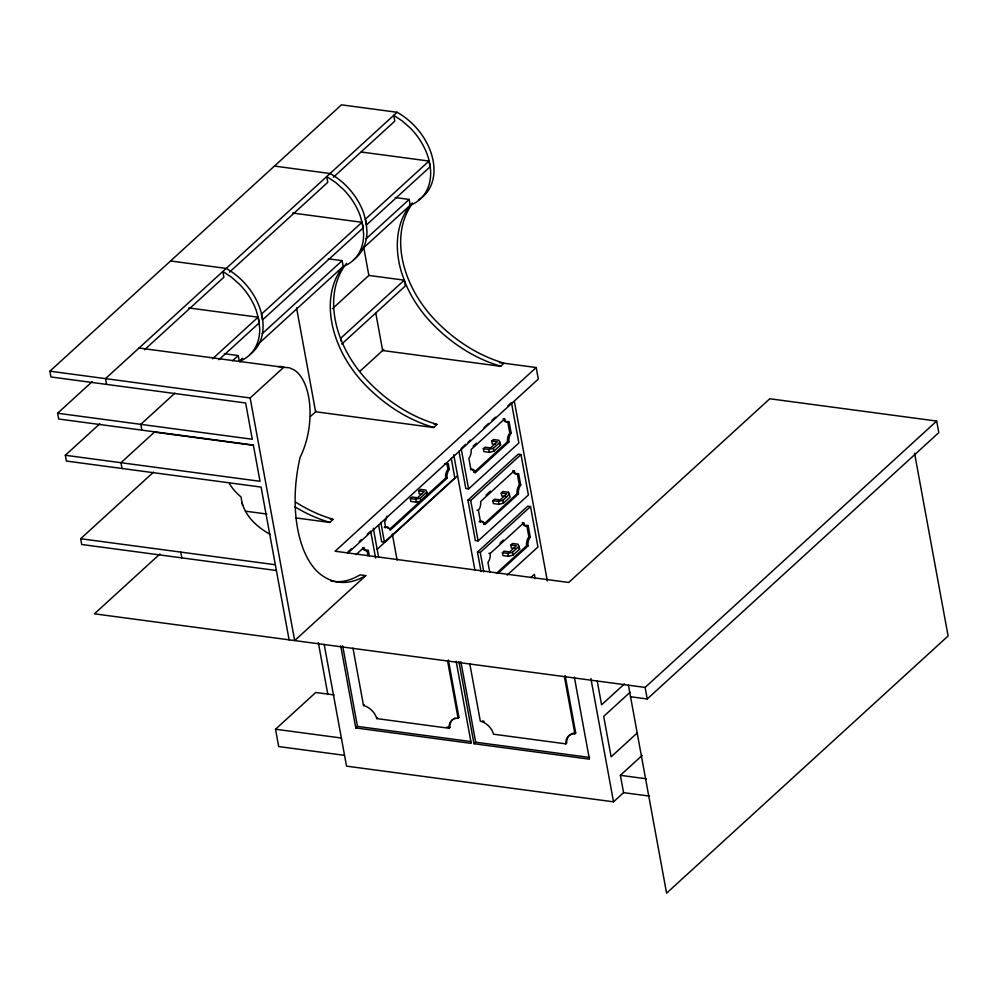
<?xml version="1.0" encoding="UTF-8"?>
<svg xmlns="http://www.w3.org/2000/svg" width="998" height="998" viewBox="0 0 998 998"><rect width="100%" height="100%" fill="white"/><g stroke="black" fill="none" stroke-linecap="round" stroke-linejoin="round"><path stroke-width="1.5" d="M289.108 639.843L261.077 487.074L66.392 461.051L65.332 455.275L260.016 481.298L253.355 445.033L58.682 419.01L57.622 413.234L252.294 439.257L245.645 402.992L50.96 376.97L49.9 371.194L341.466 104.84L397.092 112.275A56.25 40.731 47.6 0 1 432.483 157.784A56.25 40.731 47.6 0 1 418.362 199.887M57.622 413.234L92.115 381.723M397.092 112.275L105.526 378.629L106.586 384.405M144.535 349.737L223.876 277.257L222.816 271.481L231.511 277.219L239.483 284.28A56.25 40.731 47.6 0 1 256.299 310.665L258.881 320.121L259.742 329.365A56.25 40.731 47.6 0 1 239.32 361.338L238.26 355.562L224.35 353.704M229.515 272.105L327.781 182.347L326.72 176.571L335.415 182.31L343.374 189.371A56.25 40.731 47.6 0 1 360.203 215.755L362.773 225.224L363.634 234.455A56.25 40.731 47.6 0 1 343.212 266.429L257.521 344.709M333.407 177.207L394.809 121.12L393.748 115.344L402.431 121.082L410.403 128.143A56.25 40.731 47.6 0 1 410.24 205.201A99.101 71.744 47.6 0 0 401.446 272.155L405.325 283.033A99.101 71.744 47.6 0 0 431.909 323.302A127.095 92.003 47.6 0 0 498.114 365.418L500.647 366.303L504.002 363.235L501.458 362.349A127.095 92.003 47.6 0 1 435.265 320.246A99.101 71.744 47.6 0 1 412.673 203.318M65.332 455.275L99.837 423.763M174.949 393.15L140.78 424.35L141.841 430.126M212.537 358.818L258.083 317.202L259.143 322.978L218.899 359.742M361.975 222.292L261.439 314.145L262.499 319.921L363.035 228.068L361.975 222.292L292.663 213.036M429.003 161.065L365.33 219.236L366.391 225.012L430.063 166.841L429.003 161.065L361.239 152.008M232.522 360.802L238.26 355.562M262.175 333.719L342.152 260.653L343.212 266.429A99.101 71.744 47.6 0 0 364.881 384.529A127.095 92.003 47.6 0 0 431.086 426.645L433.619 427.531L436.974 424.474L434.429 423.576A127.095 92.003 47.6 0 1 368.237 381.473A99.101 71.744 47.6 0 1 346.556 263.372M365.967 238.896L409.18 199.425L410.24 205.201M240.431 360.315L242.664 358.282A99.101 71.744 47.6 0 0 240.007 361.9M361.338 249.862L412.473 203.155M276.384 570.519L81.711 544.496L80.651 538.72L153.505 472.166M332.484 308.669L368.861 275.436L404.302 280.164L405.363 285.939L341.69 344.11M49.9 371.194L250.149 397.965L283.657 367.351L289.245 367.726L294.485 370.121A56.25 29.366 -82.4 0 1 300.149 457.209A99.101 51.746 -82.4 0 0 321.83 575.31A127.095 66.355 -82.4 0 0 364.195 576.42L365.767 575.634L360.216 574.885L358.631 575.671A127.095 66.355 -82.4 0 1 334.38 581.535M404.302 280.164L340.63 338.334L341.166 341.229M159.929 553.99L94.423 613.82L645.107 687.422L936.673 421.069L938.794 432.633L647.228 698.974L630.536 696.754M310.453 416.478L316.191 411.226M359.854 371.343L383.768 349.512M296.019 517.925L329.727 522.441L333.083 519.372L330.538 518.486A127.095 92.003 47.6 0 1 295.695 502.156M347.566 553.341L538.309 379.09L536.188 367.538L335.103 551.233L568.723 582.458L769.807 398.763L936.673 421.069M347.828 552.019L351.259 548.888M359.255 541.59L361.538 539.494M367.252 534.279L370.682 531.148L375.622 558.107M465.742 444.31L461.163 448.489L468.586 488.92L465.804 488.558L458.93 451.108M468.025 442.226L470.308 440.143M484.018 427.618L488.583 423.439M492.014 420.308L495.445 417.176M508.007 405.699L511.438 402.568L518.86 443L468.586 488.92M418.673 490.904L420.358 489.369L425.921 490.118L427.556 494.908L420.844 501.033L416.391 502.194L410.827 501.445L410.303 498.551L411.974 497.029L417.538 497.765L424.237 491.652L418.673 490.904L419.21 493.785L421.992 494.16M473.102 446.256L476.445 443.187M356.074 554.614L363.896 547.465A7.398 3.867 -82.4 0 0 368.299 550.185L369.36 555.961M504.651 418.886L471.131 449.499A7.398 3.867 -82.4 0 1 468.848 458.332L470.969 469.896A7.398 3.867 -82.4 0 1 475.372 472.603L508.893 441.989A7.398 3.867 -82.4 0 1 511.176 433.157L509.055 421.605A7.398 3.867 -82.4 0 1 504.651 418.886L503.254 418.698M410.303 498.551L415.867 499.299L420.32 498.139L427.019 492.014M389.831 529.052L445.669 478.054A7.398 3.867 -82.4 0 1 447.965 469.21L446.904 463.434M445.295 463.534A7.398 3.867 -82.4 0 0 448.289 463.621L449.349 469.397A7.398 3.867 -82.4 0 0 447.054 478.242L390.081 530.287A7.398 3.867 -82.4 0 0 385.677 527.568L384.28 527.381M491.715 441.054L493.386 439.519L498.95 440.268L500.584 445.058L493.885 451.183L489.419 452.344L483.855 451.595L483.331 448.701L485.003 447.179L490.567 447.915L497.266 441.802L491.715 441.054L492.239 443.935L495.02 444.31M378.591 525.085L381.66 541.814L384.442 542.188L454.826 477.892L451.196 458.132M377.169 549.287L457.595 475.809M483.331 448.701L488.895 449.449L493.349 448.289L500.048 442.164M475.098 471.405L507.495 441.802A7.398 3.867 -82.4 0 1 509.791 432.97L507.67 421.418M365.767 575.634L294.672 640.579L250.149 397.965M467.925 500.11L518.199 454.177L520.981 454.552L528.404 494.996L478.129 540.916L475.347 540.542L467.925 500.11L470.707 500.472L520.981 454.552M485.989 495.183L490.455 491.103M514.195 470.869L480.674 501.495A7.398 3.867 -82.4 0 1 478.391 510.327L480.512 521.879A7.398 3.867 -82.4 0 1 484.916 524.599L518.436 493.985A7.398 3.867 -82.4 0 1 520.719 485.14L518.598 473.588A7.398 3.867 -82.4 0 1 514.195 470.869L512.797 470.694A7.398 3.867 -82.4 0 0 516.764 473.663M501.246 493.049L502.93 491.515L508.493 492.251L510.128 497.041L503.416 503.167L498.963 504.327L493.399 503.591L492.875 500.697L494.546 499.162L500.11 499.911L506.809 493.785L501.246 493.049L501.782 495.931L505.949 496.493M492.875 500.697L498.439 501.445L502.892 500.285L509.591 494.16M483.531 524.412L517.039 493.798A7.398 3.867 -82.4 0 1 519.334 484.953L517.214 473.401M344.36 755.324L278.704 746.554L275.523 729.226L315.742 692.487L334.068 694.932M481.048 571.567L477.468 552.094L527.742 506.173L530.524 506.547L537.947 546.979L507.096 575.16M477.468 552.094L480.25 552.468L530.524 506.547M499.998 543.087L503.354 540.03M489.781 572.428L487.922 562.323A7.398 3.867 -82.4 0 0 490.218 553.478L523.738 522.865A7.398 3.867 -82.4 0 0 528.142 525.584L530.262 537.136A7.398 3.867 -82.4 0 0 527.979 545.968L497.815 573.526M510.789 545.033L512.473 543.498L518.024 544.247L519.671 549.037L512.96 555.162L508.506 556.323L502.942 555.574L502.418 552.692L504.09 551.158L509.654 551.894L516.353 545.781L510.789 545.033L511.325 547.927L515.492 548.476M502.418 552.692L507.982 553.428L512.436 552.268L519.135 546.143M496.418 573.339L526.582 545.781A7.398 3.867 -82.4 0 1 528.878 536.949L526.757 525.397A7.398 3.867 -82.4 0 1 522.54 523.339M452.942 719.321A14.808 10.716 47.6 0 0 449.911 727.492L449.075 728.266L376.757 718.597A14.808 10.716 47.6 0 0 363.509 705.549L364.357 704.788M340.73 645.843L355.787 727.941L357.471 726.407L471.343 741.626M530.924 577.455L534.379 574.312L535.165 578.64M376.757 718.597L377.593 717.824M449.075 728.266A14.808 10.716 47.6 0 1 458.07 718.198L458.918 717.425L448.376 660.015M458.93 661.649L473.988 743.735L475.672 742.213L589.544 757.432M624.436 683.942L601.582 704.813L597.191 680.848M469.784 663.757L480.325 721.167A14.808 10.716 47.6 0 1 493.573 734.204L565.878 743.872A14.808 10.716 47.6 0 1 574.885 733.804L575.721 733.043L565.18 675.634M565.878 743.872L566.714 743.111A14.808 10.716 47.6 0 1 570.756 734.241M629.988 692.363L603.703 716.364L611.125 756.808L637.398 732.806M324.175 644.346L346.531 766.14L613.521 801.831L623.575 792.649L620.394 775.321L642.225 755.374M274.438 166.08L330.064 173.515A56.25 40.731 47.6 0 1 363.546 212.699L366.129 222.155L366.977 231.386A56.25 40.731 47.6 0 1 353.529 259.717M395.27 197.567L409.18 199.425M328.242 258.794L342.152 260.653M170.546 260.977L226.172 268.412A56.25 40.731 47.6 0 1 261.152 312.337A56.25 40.731 47.6 0 1 249.637 354.627M188.772 307.933L258.083 317.202M499.399 362.623L536.188 367.538M500.647 366.303L382.646 350.523L375.735 312.848M139.034 348.015L283.657 367.351M509.791 432.97L511.176 433.157M433.905 424.063L436.974 424.474M433.619 427.531L315.618 411.762L296.556 307.883M507.495 441.802L508.893 441.989M473.988 472.416L475.372 472.603M447.965 469.21L449.349 469.397M253.355 445.32L154.465 432.097L120.958 462.71L122.018 468.486M519.334 484.953L520.719 485.14M445.669 478.054L447.054 478.242M517.039 493.798L518.436 493.985M476.994 510.14L478.391 510.327M522.341 522.678L523.738 522.865M526.757 525.397L528.142 525.584M479.115 521.692L480.512 521.879M528.878 536.949L530.262 537.136M330.014 518.96L333.083 519.372M526.582 545.781L527.979 545.968M245.446 511.176L266.903 514.032M488.833 553.291L490.218 553.478M80.651 538.72L275.323 564.743M446.83 727.08L449.911 727.492M355.787 727.941L471.206 743.373L456.148 661.275M473.988 743.735L589.406 759.166L574.349 677.081M275.523 729.226L341.191 737.996M620.394 775.321L646.355 778.789M623.575 792.649L649.536 796.117M329.727 522.441L327.194 521.555A127.095 92.003 47.6 0 1 294.597 506.622M499.474 443.149L500.584 445.058M518.561 547.129L519.671 549.037M426.445 493L427.556 494.908M914.567 453.279L948.1 635.988L666.589 893.16L628.416 685.189M645.107 687.422L647.228 698.974M590.891 678.515L613.521 801.831M514.357 401.271L547.328 580.936M564.344 676.395L574.885 733.804M508.493 492.251L509.017 495.145M493.349 448.289L493.885 451.183M502.892 500.285L503.416 503.167M512.436 552.268L512.96 555.162M488.895 449.449L489.419 452.344M498.439 501.445L498.963 504.327M507.982 553.428L508.506 556.323M470.707 500.472L478.129 540.916M480.25 552.468L483.818 571.941M453.728 454.714L474.961 570.419M460.876 661.637L475.672 742.213M420.32 498.139L420.844 501.033M447.541 660.788L458.07 718.198M415.867 499.299L416.391 502.194M363.559 246.494L368.861 275.436M392.326 534.067L397.092 560.015M385.677 527.568L384.617 521.792A7.398 3.867 -82.4 0 0 386.538 517.85M380.812 522.416L384.442 542.188M373.289 528.192L378.566 556.921M366.915 549.998L367.975 555.774M352.98 648.139L363.509 705.549M342.676 645.843L357.471 726.407M318.337 642.65L327.855 694.521M180.763 552.106L181.823 557.882M571.866 733.692A14.808 10.716 47.6 0 1 575.721 733.043M482.608 720.83A14.808 10.716 47.6 0 1 484.042 721.404M453.953 718.622A14.808 10.716 47.6 0 1 455.063 718.086M457.558 717.475A14.808 10.716 47.6 0 1 458.918 717.425M366.017 550.434A7.398 3.867 -82.4 0 1 362.698 547.939M386.862 516.216A7.398 3.867 -82.4 0 1 386.725 517.039M384.729 527.119A7.398 3.867 -82.4 0 1 387.286 527.468M387.636 527.842A7.398 3.867 -82.4 0 1 387.96 528.304M446.455 463.708A7.398 3.867 -82.4 0 1 444.696 463.845M479.564 521.43A7.398 3.867 -82.4 0 1 481.722 521.492M482.471 522.154A7.398 3.867 -82.4 0 1 482.795 522.615M470.47 469.26A7.398 3.867 -82.4 0 1 472.179 469.497M472.565 469.784A7.398 3.867 -82.4 0 1 473.252 470.619M473.539 471.156A7.398 3.867 -82.4 0 1 473.788 471.755M507.221 421.68A7.398 3.867 -82.4 0 1 503.466 419.36M242.502 505.362A181.037 81.624 -10.4 0 1 242.152 502.767M229.503 483.768A181.037 81.624 -10.4 0 0 241.092 496.992A181.037 81.624 -10.4 0 0 270.333 534.504M278.093 366.603A56.25 29.366 -82.4 0 1 283.682 366.99M333.195 581.397A127.095 66.355 -82.4 0 1 330.837 581.011"/></g></svg>
